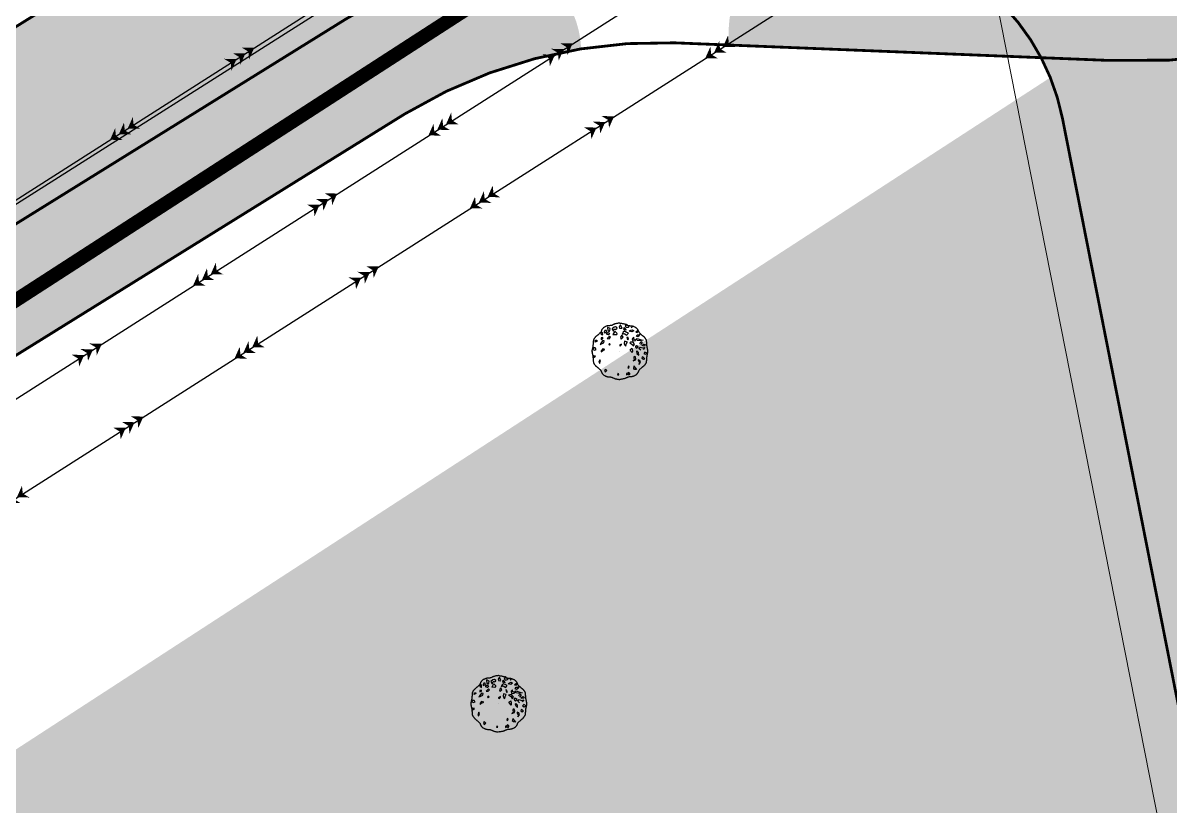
# Model space of a CAD drawing. Header units: metres. Extents: x 394605 to 1395358, y 4171135 to 6406139.
# Drawn here: x 1394222.2 to 1394263.3, y 4172492.64 to 4172520.68 of the extents above; entities that cross this region are included whole.
import ezdxf

# ---------------------------------------------------------------- set-up
doc = ezdxf.new("R2010")
doc.units = ezdxf.units.M
doc.header["$LTSCALE"] = 2
for name, color, linetype in [('C-Veg', 72, 'Continuous'), ('C-Voie', 252, 'Continuous'), ('P-Lot', 250, 'Continuous'), ('T-EDF', 20, 'Continuous'), ('T-PLU', 5, 'Continuous'), ('T-SECTION AW', 2, 'Continuous'), ('T-VEGETATION', 108, 'Continuous')]:
    doc.layers.add(name, color=color, linetype=linetype)
doc.layers.add('P-PUP', color=7, linetype='Continuous', transparency=0.5)
doc.layers.add('P-Voie', color=250, linetype='Continuous', lineweight=9)

# ---------------------------------------------------------------- blocks, each defined once
blk = doc.blocks.new('GeoEdfTT')
for points in [[(-1.125, 0), (-0.375, 0.5), (-0.375, -0.5), (-0.625, 0)], [(-0.375, 0), (0.375, 0.5), (0.375, -0.5), (0.125, 0)], [(0.375, 0), (1.125, 0.5), (1.125, -0.5), (0.875, 0)]]:
    blk.add_solid(points)
blk = doc.blocks.new('v025')
blk.add_line((0, 0), (0, 0))
at = {"color": 0, "linetype": 'Continuous'}
blk.add_line((0.666, -0.338), (0.7, -0.408), dxfattribs=at)
at = {"color": 0, "linetype": 'Continuous', "flags": 128}
for points in [[(-0.002, 1.01), (-0.019, 1.009), (-0.038, 1.006), (-0.058, 1.003), (-0.08, 1), (-0.102, 0.996), (-0.124, 0.991), (-0.144, 0.987), (-0.163, 0.982), (-0.179, 0.978), (-0.19, 0.974), (-0.204, 0.968), (-0.218, 0.962), (-0.233, 0.955), (-0.248, 0.947), (-0.263, 0.94), (-0.278, 0.934), (-0.291, 0.928), (-0.303, 0.925), (-0.316, 0.922), (-0.331, 0.92), (-0.348, 0.919), (-0.366, 0.917), (-0.385, 0.916), (-0.403, 0.915), (-0.42, 0.914), (-0.435, 0.911), (-0.448, 0.909), (-0.461, 0.905), (-0.475, 0.9), (-0.491, 0.894), (-0.507, 0.887), (-0.523, 0.88), (-0.539, 0.873), (-0.554, 0.865), (-0.567, 0.857), (-0.578, 0.85), (-0.585, 0.844), (-0.593, 0.836), (-0.601, 0.827), (-0.61, 0.818), (-0.618, 0.807), (-0.626, 0.797), (-0.633, 0.787), (-0.64, 0.778), (-0.645, 0.77), (-0.648, 0.763), (-0.652, 0.756), (-0.655, 0.747), (-0.658, 0.737), (-0.662, 0.728), (-0.665, 0.718), (-0.669, 0.71), (-0.672, 0.702), (-0.676, 0.695), (-0.685, 0.684), (-0.696, 0.671), (-0.709, 0.658), (-0.723, 0.644), (-0.738, 0.63), (-0.752, 0.617), (-0.766, 0.605), (-0.779, 0.593), (-0.79, 0.583), (-0.797, 0.577), (-0.806, 0.57), (-0.816, 0.562), (-0.827, 0.554), (-0.837, 0.545), (-0.848, 0.537), (-0.857, 0.529), (-0.866, 0.521), (-0.873, 0.514), (-0.88, 0.506), (-0.888, 0.495), (-0.897, 0.484), (-0.906, 0.472), (-0.914, 0.459), (-0.923, 0.447), (-0.93, 0.434), (-0.936, 0.423), (-0.94, 0.413), (-0.943, 0.402), (-0.946, 0.389), (-0.948, 0.375), (-0.95, 0.36), (-0.952, 0.344), (-0.953, 0.329), (-0.954, 0.315), (-0.955, 0.302), (-0.956, 0.29), (-0.957, 0.279), (-0.958, 0.267), (-0.959, 0.253), (-0.96, 0.239), (-0.961, 0.224), (-0.962, 0.21), (-0.963, 0.196), (-0.965, 0.184), (-0.966, 0.173), (-0.968, 0.164), (-0.97, 0.153), (-0.972, 0.141), (-0.975, 0.129), (-0.978, 0.116), (-0.981, 0.104), (-0.983, 0.092), (-0.985, 0.081), (-0.987, 0.072), (-0.988, 0.065), (-0.99, 0.056), (-0.993, 0.047), (-0.995, 0.037), (-0.997, 0.027), (-0.998, 0.018), (-0.998, 0.01), (-0.996, 0.004), (-0.992, 0), (-0.996, -0.004), (-0.998, -0.01), (-0.998, -0.018), (-0.997, -0.027), (-0.995, -0.037), (-0.993, -0.046), (-0.99, -0.056), (-0.988, -0.064), (-0.987, -0.071), (-0.985, -0.08), (-0.983, -0.091), (-0.981, -0.103), (-0.978, -0.115), (-0.975, -0.128), (-0.972, -0.14), (-0.97, -0.152), (-0.968, -0.163), (-0.966, -0.172), (-0.965, -0.183), (-0.963, -0.196), (-0.962, -0.209), (-0.961, -0.224), (-0.96, -0.238), (-0.959, -0.253), (-0.958, -0.266), (-0.957, -0.279), (-0.956, -0.29), (-0.955, -0.301), (-0.954, -0.314), (-0.953, -0.329), (-0.952, -0.344), (-0.95, -0.359), (-0.948, -0.375), (-0.946, -0.389), (-0.943, -0.402), (-0.94, -0.412), (-0.936, -0.423), (-0.93, -0.434), (-0.923, -0.446), (-0.914, -0.459), (-0.906, -0.471), (-0.897, -0.484), (-0.888, -0.495), (-0.88, -0.505), (-0.873, -0.514), (-0.866, -0.521), (-0.857, -0.528), (-0.848, -0.537), (-0.837, -0.545), (-0.827, -0.553), (-0.816, -0.561), (-0.806, -0.569), (-0.797, -0.577), (-0.79, -0.583), (-0.779, -0.593), (-0.766, -0.604), (-0.752, -0.617), (-0.738, -0.63), (-0.723, -0.643), (-0.709, -0.657), (-0.696, -0.671), (-0.685, -0.683), (-0.676, -0.695), (-0.672, -0.701), (-0.669, -0.709), (-0.665, -0.718), (-0.662, -0.727), (-0.658, -0.737), (-0.655, -0.746), (-0.652, -0.755), (-0.648, -0.763), (-0.645, -0.77), (-0.64, -0.778), (-0.633, -0.787), (-0.626, -0.797), (-0.618, -0.807), (-0.61, -0.817), (-0.601, -0.827), (-0.593, -0.836), (-0.585, -0.843), (-0.578, -0.85), (-0.567, -0.857), (-0.554, -0.865), (-0.539, -0.872), (-0.523, -0.88), (-0.507, -0.887), (-0.491, -0.894), (-0.475, -0.9), (-0.461, -0.904), (-0.448, -0.908), (-0.435, -0.911), (-0.42, -0.913), (-0.403, -0.915), (-0.385, -0.916), (-0.366, -0.917), (-0.348, -0.918), (-0.331, -0.92), (-0.316, -0.922), (-0.303, -0.924), (-0.291, -0.928), (-0.278, -0.933), (-0.263, -0.94), (-0.248, -0.947), (-0.233, -0.954), (-0.218, -0.961), (-0.204, -0.968), (-0.19, -0.973), (-0.179, -0.978), (-0.163, -0.982), (-0.144, -0.986), (-0.124, -0.991), (-0.102, -0.995), (-0.08, -0.999), (-0.058, -1.003), (-0.038, -1.006), (-0.019, -1.008), (-0.002, -1.01)], [(0.002, 1.01), (0.018, 1.009), (0.037, 1.006), (0.058, 1.003), (0.08, 1), (0.102, 0.996), (0.123, 0.991), (0.144, 0.987), (0.162, 0.982), (0.178, 0.978), (0.19, 0.974), (0.203, 0.968), (0.217, 0.962), (0.233, 0.955), (0.248, 0.947), (0.263, 0.94), (0.277, 0.934), (0.291, 0.928), (0.302, 0.925), (0.316, 0.922), (0.331, 0.92), (0.348, 0.919), (0.366, 0.917), (0.384, 0.916), (0.402, 0.915), (0.419, 0.914), (0.434, 0.911), (0.407, 0.877), (0.424, 0.851), (0.446, 0.867), (0.435, 0.912), (0.448, 0.909), (0.46, 0.905), (0.474, 0.9), (0.49, 0.894), (0.506, 0.887), (0.523, 0.88), (0.539, 0.873), (0.553, 0.865), (0.566, 0.857), (0.577, 0.85), (0.584, 0.844), (0.592, 0.836), (0.601, 0.827), (0.609, 0.818), (0.618, 0.807), (0.626, 0.797), (0.633, 0.787), (0.639, 0.778), (0.644, 0.77), (0.648, 0.763), (0.651, 0.756), (0.655, 0.747), (0.658, 0.737), (0.661, 0.728), (0.665, 0.718), (0.668, 0.71), (0.672, 0.702), (0.676, 0.695), (0.684, 0.684), (0.696, 0.671), (0.708, 0.658), (0.723, 0.644), (0.737, 0.63), (0.752, 0.617), (0.766, 0.605), (0.779, 0.593), (0.79, 0.583), (0.797, 0.577), (0.806, 0.57), (0.816, 0.562), (0.826, 0.554), (0.837, 0.545), (0.847, 0.537), (0.857, 0.529), (0.865, 0.521), (0.872, 0.514), (0.88, 0.506), (0.888, 0.495), (0.897, 0.484), (0.905, 0.472), (0.914, 0.459), (0.922, 0.447), (0.929, 0.434), (0.935, 0.423), (0.94, 0.413), (0.943, 0.402), (0.946, 0.389), (0.948, 0.375), (0.95, 0.36), (0.951, 0.344), (0.952, 0.329), (0.953, 0.315), (0.954, 0.302), (0.955, 0.29), (0.956, 0.279), (0.957, 0.267), (0.958, 0.253), (0.96, 0.239), (0.961, 0.224), (0.962, 0.21), (0.963, 0.196), (0.964, 0.184), (0.966, 0.173), (0.967, 0.164), (0.969, 0.153), (0.972, 0.141), (0.975, 0.129), (0.978, 0.116), (0.98, 0.104), (0.983, 0.092), (0.985, 0.081), (0.986, 0.072), (0.988, 0.065), (0.99, 0.056), (0.992, 0.047), (0.995, 0.037), (0.997, 0.027), (0.998, 0.018), (0.998, 0.01), (0.996, 0.004), (0.992, 0), (0.996, -0.004), (0.998, -0.01), (0.998, -0.018), (0.997, -0.027), (0.995, -0.037), (0.992, -0.046), (0.99, -0.056), (0.988, -0.064), (0.986, -0.071), (0.985, -0.08), (0.983, -0.091), (0.98, -0.103), (0.978, -0.115), (0.975, -0.128), (0.972, -0.14), (0.969, -0.152), (0.967, -0.163), (0.966, -0.172), (0.964, -0.183), (0.963, -0.196), (0.962, -0.209), (0.961, -0.224), (0.96, -0.238), (0.958, -0.253), (0.957, -0.266), (0.956, -0.279), (0.955, -0.29), (0.954, -0.301), (0.953, -0.314), (0.952, -0.329), (0.951, -0.344), (0.95, -0.359), (0.948, -0.375), (0.946, -0.389), (0.943, -0.402), (0.94, -0.412), (0.935, -0.423), (0.929, -0.434), (0.922, -0.446), (0.914, -0.459), (0.905, -0.471), (0.897, -0.484), (0.888, -0.495), (0.88, -0.505), (0.872, -0.514), (0.865, -0.521), (0.857, -0.528), (0.847, -0.537), (0.837, -0.545), (0.826, -0.553), (0.816, -0.561), (0.806, -0.569), (0.797, -0.577), (0.79, -0.583), (0.779, -0.593), (0.766, -0.604), (0.752, -0.617), (0.737, -0.63), (0.723, -0.643), (0.708, -0.657), (0.696, -0.671), (0.684, -0.683), (0.676, -0.695), (0.672, -0.701), (0.668, -0.709), (0.665, -0.718), (0.661, -0.727), (0.658, -0.737), (0.655, -0.746), (0.651, -0.755), (0.648, -0.763), (0.644, -0.77), (0.639, -0.778), (0.633, -0.787), (0.626, -0.797), (0.618, -0.807), (0.609, -0.817), (0.601, -0.827), (0.592, -0.836), (0.584, -0.843), (0.577, -0.85), (0.566, -0.857), (0.553, -0.865), (0.539, -0.872), (0.523, -0.88), (0.506, -0.887), (0.49, -0.894), (0.474, -0.9), (0.46, -0.904), (0.448, -0.908), (0.434, -0.911), (0.419, -0.913), (0.402, -0.915), (0.384, -0.916), (0.366, -0.917), (0.348, -0.918), (0.331, -0.92), (0.316, -0.922), (0.302, -0.924), (0.291, -0.928), (0.277, -0.933), (0.263, -0.94), (0.248, -0.947), (0.233, -0.954), (0.217, -0.961), (0.203, -0.968), (0.19, -0.973), (0.178, -0.978), (0.162, -0.982), (0.144, -0.986), (0.123, -0.991), (0.102, -0.995), (0.08, -0.999), (0.058, -1.003), (0.037, -1.006), (0.018, -1.008), (0.002, -1.01)], [(0.75, 0.035), (0.683, 0.097), (0.728, 0.149), (0.812, 0.124), (0.902, 0.14), (0.84, 0.07)], [(0.75, 0.257), (0.778, 0.264), (0.818, 0.309), (0.767, 0.336), (0.705, 0.282)], [(0.3, -0.776), (0.244, -0.8), (0.244, -0.844), (0.295, -0.814)]]:
    blk.add_lwpolyline(points, dxfattribs=at)
for points in [[(-0.442, 0.848), (-0.425, 0.74), (-0.38, 0.706), (-0.352, 0.74), (-0.347, 0.811), (-0.425, 0.855)], [(-0.155, 0.873), (-0.206, 0.863), (-0.279, 0.803), (-0.279, 0.793), (-0.229, 0.721), (-0.212, 0.758), (-0.2, 0.793), (-0.172, 0.793), (-0.15, 0.785), (-0.105, 0.811), (-0.099, 0.838)], [(0.047, 0.824), (0.081, 0.832), (0.036, 0.929), (0.03, 0.948), (-0.02, 0.877), (-0.009, 0.832)], [(0.171, 0.751), (0.16, 0.777), (0.148, 0.777), (0.16, 0.848), (0.21, 0.777), (0.227, 0.768)], [(0.311, 0.867), (0.34, 0.896), (0.283, 0.912), (0.244, 0.974), (0.193, 0.896), (0.244, 0.851)], [(-0.622, 0.664), (-0.679, 0.699), (-0.679, 0.63), (-0.622, 0.585), (-0.611, 0.612)], [(-0.673, 0.478), (-0.673, 0.425), (-0.611, 0.451), (-0.611, 0.488)], [(-0.51, 0.675), (-0.476, 0.697), (-0.482, 0.742), (-0.532, 0.742), (-0.555, 0.697), (-0.56, 0.661)], [(-0.414, 0.597), (-0.392, 0.597), (-0.358, 0.634), (-0.425, 0.661), (-0.487, 0.624)], [(-0.369, 0.524), (-0.392, 0.512), (-0.448, 0.458), (-0.38, 0.451), (-0.33, 0.503)], [(-0.195, 0.606), (-0.155, 0.596), (-0.105, 0.606), (-0.099, 0.64), (-0.116, 0.658), (-0.172, 0.711), (-0.195, 0.693), (-0.234, 0.623), (-0.245, 0.596)], [(0.115, 0.502), (0.075, 0.572), (0.03, 0.502), (0.047, 0.44)], [(0.306, 0.651), (0.233, 0.687), (0.165, 0.721), (0.12, 0.679), (0.086, 0.616), (0.16, 0.642), (0.255, 0.579), (0.266, 0.607)], [(0.295, 0.488), (0.255, 0.496), (0.261, 0.451), (0.289, 0.406), (0.306, 0.443)], [(0.39, 0.755), (0.446, 0.772), (0.497, 0.738), (0.435, 0.693), (0.34, 0.72)], [(0.565, 0.381), (0.559, 0.416), (0.508, 0.433), (0.497, 0.505), (0.446, 0.451), (0.463, 0.372)], [(0.57, 0.682), (0.632, 0.672), (0.638, 0.727)], [(0.688, 0.593), (0.733, 0.63), (0.694, 0.548), (0.643, 0.515), (0.593, 0.54), (0.621, 0.593)], [(0.593, 0.451), (0.626, 0.46), (0.761, 0.416), (0.835, 0.398), (0.733, 0.372), (0.626, 0.391)], [(-0.898, 0.043), (-0.847, 0.07), (-0.881, 0.124), (-0.937, 0.124), (-0.965, 0.07)], [(-0.819, 0.396), (-0.814, 0.367), (-0.881, 0.329), (-0.87, 0.396)], [(-0.572, 0.308), (-0.555, 0.371), (-0.617, 0.38), (-0.673, 0.299), (-0.707, 0.247), (-0.662, 0.264)], [(-0.662, 0.02), (-0.667, -0.025), (-0.611, 0.027), (-0.538, 0.063), (-0.611, 0.086)], [(-0.347, 0.249), (-0.375, 0.278), (-0.397, 0.24), (-0.375, 0.218)], [(0.03, 0.194), (0.064, 0.239), (0.064, 0.26), (-0.015, 0.212)], [(0.216, 0.187), (0.244, 0.284), (0.272, 0.329), (0.171, 0.363), (0.154, 0.284), (0.182, 0.214)], [(0.475, 0.215), (0.48, 0.18), (0.525, 0.24), (0.475, 0.322), (0.396, 0.322), (0.356, 0.304), (0.435, 0.259)], [(0.441, -0.044), (0.401, 0.01), (0.368, 0.053), (0.43, 0.112), (0.452, 0.018)], [(0.581, 0.124), (0.604, 0.107), (0.66, 0.156), (0.604, 0.194), (0.559, 0.185), (0.559, 0.159)], [(0.615, 0.011), (0.593, -0.013), (0.61, -0.078), (0.677, -0.134), (0.671, -0.047)], [(0.908, 0.239), (0.885, 0.185), (0.79, 0.205), (0.863, 0.257)], [(-0.949, -0.231), (-0.87, -0.169), (-0.926, -0.159)], [(-0.69, -0.364), (-0.712, -0.301), (-0.752, -0.391), (-0.718, -0.443), (-0.724, -0.416)], [(0.576, -0.266), (0.559, -0.196), (0.52, -0.187), (0.508, -0.222), (0.514, -0.301), (0.475, -0.346), (0.565, -0.311)], [(0.66, -0.301), (0.666, -0.338), (0.7, -0.408), (0.683, -0.47), (0.745, -0.398), (0.716, -0.328)], [(0.84, -0.214), (0.801, -0.204), (0.795, -0.249), (0.846, -0.284), (0.891, -0.266)], [(0.902, -0.027), (0.857, -0.075), (0.908, -0.106), (0.986, -0.068)], [(-0.459, -0.692), (-0.504, -0.648), (-0.549, -0.674), (-0.521, -0.737), (-0.499, -0.727)], [(-0.043, -0.809), (-0.065, -0.793), (-0.077, -0.837), (-0.037, -0.837)], [(0.323, -0.601), (0.34, -0.55), (0.306, -0.532), (0.289, -0.582)], [(0.362, -0.789), (0.3, -0.754), (0.295, -0.824), (0.34, -0.843), (0.362, -0.816)], [(0.548, -0.595), (0.598, -0.655), (0.525, -0.648), (0.497, -0.622), (0.52, -0.526)]]:
    blk.add_lwpolyline(points, close=True, dxfattribs=at)

msp = doc.modelspace()

# ---------------------------------------------------------------- hatches: boundary and pattern name
at = {"layer": 'C-Veg', "true_color": 0x76a14f}
h = msp.add_hatch(color=75, dxfattribs=at)
h.dxf.hatch_style = 1
edge = h.paths.add_edge_path()
edge.add_arc((1394278.969, 4172457.458), 63.551, 100.30621, 102.23587, ccw=False)
edge.add_line((1394267.599, 4172519.984), (1394272.94, 4172492.794))
edge.add_line((1394272.94, 4172492.794), (1394298.433, 4172508.454))
edge.add_line((1394298.433, 4172508.454), (1394285.424, 4172529.525))
edge.add_line((1394285.424, 4172529.525), (1394285.424, 4172529.525))
edge.add_line((1394285.424, 4172529.525), (1394327.44, 4172555.429))
edge.add_arc((1394338.986, 4172536.702), 22, 91.2256, 121.6549, ccw=False)
edge.add_line((1394338.515, 4172558.697), (1394364.236, 4172559.242))
edge.add_arc((1394363.411, 4172591.773), 32.541, 271.453, 277.0717)
edge.add_arc((1394363.6, 4172589.236), 30, 277.3099, 283.8136)
edge.add_arc((1394366.092, 4172558.372), 4.981, 20.3358, 90.242)
edge.add_arc((1394363.6, 4172589.236), 26, 271.2148, 275.454, ccw=False)
edge.add_line((1394364.151, 4172563.242), (1394338.435, 4172562.696))
edge.add_arc((1394338.986, 4172536.702), 26, 91.2148, 121.6549)
edge.add_line((1394325.341, 4172558.834), (1394272.563, 4172526.295))
edge.add_line((1394272.563, 4172526.295), (1394269.044, 4172524.205))
edge.add_arc((1394274.735, 4172516.184), 9.835, 125.3551, 159.8874)
edge = h.paths.add_edge_path()
edge.add_arc((1394251.58, 4172515.681), 8.04, 28.0542, 85.8761, ccw=False)
edge.add_line((1394258.676, 4172519.462), (1394247.496, 4172519.913))
edge.add_arc((1394251.946, 4172520.265), 4.464, 126.6465, 184.5253, ccw=False)
edge.add_line((1394249.281, 4172523.847), (1394252.159, 4172523.7))
h = msp.add_hatch(color=75, dxfattribs=at)
h.dxf.hatch_style = 1
edge = h.paths.add_edge_path()
edge.add_line((1394233.782, 4172520.826), (1394137.432, 4172461.036))
edge.add_arc((1394148.504, 4172443.193), 21, 121.8216, 162.135)
edge.add_line((1394128.517, 4172449.635), (1394120.122, 4172423.591))
edge.add_arc((1394127.737, 4172421.137), 8, 162.135, 223.9524)
edge.add_line((1394121.977, 4172415.584), (1394123.498, 4172420.407))
edge.add_arc((1394129.487, 4172420.047), 6, 162.135, 176.5603, ccw=False)
edge.add_line((1394123.776, 4172421.888), (1394132.324, 4172448.408))
edge.add_arc((1394148.258, 4172443.385), 16.707, 121.4524, 162.5041, ccw=False)
edge.add_line((1394139.541, 4172457.637), (1394235.994, 4172517.489))
edge.add_arc((1394244.948, 4172502.724), 17.269, 99.1486, 121.2357, ccw=False)
edge.add_arc((1394238.61, 4172519.597), 3.597, 2.8034, 83.5462)
edge.add_arc((1394245.557, 4172501.561), 22.579, 106.8444, 121.4347)
at = {"layer": 'C-Voie', "transparency": 33554610}
h = msp.add_hatch(color=256, dxfattribs=at)
h.dxf.hatch_style = 1
edge = h.paths.add_edge_path()
edge.add_line((1394107.579, 4172404.232), (1394107.816, 4172404.968))
edge.add_arc((1394100.202, 4172407.422), 8, 342.135, 432.135)
edge.add_line((1394102.656, 4172415.037), (1394104.343, 4172420.271))
edge.add_arc((1394106.798, 4172427.886), 8, 252.135, 342.135)
edge.add_line((1394114.412, 4172425.431), (1394122.806, 4172451.475))
edge.add_arc((1394148.504, 4172443.193), 27, 121.8216, 162.135, ccw=False)
edge.add_line((1394134.268, 4172466.134), (1394230.618, 4172525.924))
edge.add_arc((1394244.855, 4172502.982), 27, 87.6814, 121.8216, ccw=False)
edge.add_line((1394245.947, 4172529.96), (1394261.5, 4172529.331))
edge.add_arc((1394262.067, 4172543.319), 14, 267.6814, 301.6549)
edge.add_line((1394269.414, 4172531.402), (1394321.568, 4172563.522))
edge.add_line((1394321.568, 4172563.522), (1394322.655, 4172564.227))
edge.add_arc((1394338.399, 4172538.69), 30, 91.2148, 121.6549, ccw=False)
edge.add_line((1394337.763, 4172568.683), (1394364.024, 4172569.24))
edge.add_arc((1394363.6, 4172589.236), 20, 271.2148, 303.8184)
edge.add_line((1394374.731, 4172572.62), (1394393.281, 4172585.046))
edge.add_arc((1394414.962, 4172555.994), 36.251, 73.9589, 126.7339, ccw=False)
edge.add_line((1394424.979, 4172590.833), (1394446.286, 4172584.672))
edge.add_arc((1394449.342, 4172595.239), 11, 253.8711, 302.6712)
edge.add_line((1394455.28, 4172585.979), (1394546.346, 4172644.378))
edge.add_arc((1394540.408, 4172653.638), 11, 302.6712, 348.602)
edge.add_line((1394551.191, 4172651.464), (1394557.94, 4172640.992))
edge.add_arc((1394555.73, 4172630.217), 11, 78.4104, 122.6783)
edge.add_line((1394549.791, 4172639.476), (1394458.519, 4172580.929))
edge.add_line((1394458.519, 4172580.929), (1394458.651, 4172581.146))
edge.add_arc((1394449.302, 4172594.658), 16.431, 253.4419, 304.6809, ccw=False)
edge.add_line((1394444.619, 4172578.908), (1394421.561, 4172585.519))
edge.add_arc((1394414.972, 4172555.912), 30.331, 77.4534, 127.2333)
edge.add_line((1394396.62, 4172580.061), (1394378.07, 4172567.635))
edge.add_arc((1394363.6, 4172589.236), 26, 271.2148, 303.8184, ccw=False)
edge.add_line((1394364.151, 4172563.242), (1394338.435, 4172562.696))
edge.add_arc((1394338.986, 4172536.702), 26, 91.2148, 121.6549)
edge.add_line((1394325.341, 4172558.834), (1394272.563, 4172526.295))
edge.add_arc((1394262.067, 4172543.319), 20, 267.6814, 301.6549, ccw=False)
edge.add_line((1394261.258, 4172523.336), (1394245.704, 4172523.965))
edge.add_arc((1394244.855, 4172502.982), 21, 87.6814, 121.8216)
edge.add_line((1394233.782, 4172520.826), (1394137.432, 4172461.036))
edge.add_arc((1394148.504, 4172443.193), 21, 121.8216, 162.135)
edge.add_line((1394128.517, 4172449.635), (1394120.122, 4172423.591))
edge.add_arc((1394127.737, 4172421.137), 8, 162.135, 252.135)
edge.add_line((1394125.283, 4172413.522), (1394123.595, 4172408.287))
edge.add_arc((1394121.141, 4172400.673), 8, 72.135, 162.135)
edge.add_line((1394113.527, 4172403.127), (1394107.579, 4172404.232))
at = {"layer": 'P-PUP'}
h = msp.add_hatch(color=253, dxfattribs=at)
h.dxf.hatch_style = 1
edge = h.paths.add_edge_path()
edge.add_line((1394282.568, 4172428.543), (1394277.172, 4172427.477))
edge.add_line((1394277.172, 4172427.477), (1394259.443, 4172517.27))
edge.add_arc((1394251.545, 4172515.663), 8.059, 11.4992, 87.3518)
edge.add_line((1394251.918, 4172523.714), (1394261.258, 4172523.336))
edge.add_arc((1394262.067, 4172543.319), 20, 267.6814, 301.6549)
edge.add_line((1394272.563, 4172526.295), (1394269.02, 4172524.18))
edge.add_arc((1394272.923, 4172517.467), 7.765, 120.1723, 192.3898)
edge.add_line((1394265.339, 4172515.801), (1394282.568, 4172428.543))
at = {"layer": 'T-VEGETATION'}
h = msp.add_hatch(dxfattribs=at)
h.set_pattern_fill('AR-CONC', color=84, scale=0.025)
h.set_pattern_definition([(50, (0, 0), (4.554616725, -0.3984771385), [0.47625, -5.23875]), (355, (0, 0), (-0.8810706494, 4.776416072), [0.381, -4.191]), (100.451, (0.3796, -0.033), (3.6735625416, 4.3779171955), [0.40475, -4.45225]), (46.1842, (0, 1.27), (6.776976022, -1.051058198), [0.714375, -7.858125]), (96.6356, (0.565, 1.1824), (5.935105862, 6.185638897), [0.607125, -6.678375]), (351.184, (0, 1.27), (5.935115145, 6.185627947), [0.5715, -6.2865]), (21, (0.635, 0.9525), (3.790371996, -2.556637963), [0.47625, -5.23875]), (326, (0.635, 0.9525), (1.5450507087, 4.604699153), [0.381, -4.191]), (71.4514, (0.951, 0.7394), (5.3354122693, 2.048071443), [0.40475, -4.45225]), (37.5, (0, 0), (0.07721508126, 2.1138759718), [0, -4.1402, 0, -4.2545, 0, -4.206875]), (7.5, (0, 0), (1.6704915628, 2.5045143705), [0, -2.4257, 0, -4.04495, 0, -1.603375]), (327.5, (-1.416, 0), (3.3897648792, -0.1432185998), [0, -1.5875, 0, -4.953, 0, -6.57225]), (317.5, (-2.051, 0), (3.7032295347, 0.6356622758), [0, -2.06375, 0, -3.2893, 0, -4.66725])])
h.paths.add_polyline_path([(1393927.84, 4172307.918), (1393958.527, 4172323.627), (1394358.196, 4172583.126), (1394368.739, 4172566.92), (1394404.239, 4172594.106), (1394421.217, 4172593.554), (1394446.938, 4172609.027), (1394462.155, 4172571.89), (1394427.756, 4172533.31), (1394398.16, 4172507.898), (1394347.588, 4172478.822), (1394332.784, 4172523.595), (1394296.479, 4172507.081), (1394285.958, 4172483.929), (1394295.024, 4172433.323), (1394419.634, 4172480.669), (1394450.579, 4172447.3), (1394434.639, 4172428.681), (1394439.126, 4172400.637), (1394299.836, 4172369.098), (1393930.719, 4172300.034)])

# ---------------------------------------------------------------- linework, layer by layer
at = {"layer": 'P-Lot', "color": 1, "const_width": 0.1, "flags": 128}
msp.add_lwpolyline([(1394267.575, 4172519.96, -0.068122), (1394261.096, 4172519.339), (1394245.542, 4172519.969, 0.145455), (1394235.891, 4172517.427), (1394139.541, 4172457.637, 0.177737), (1394132.324, 4172448.408), (1394123.776, 4172421.888, 0.414214), (1394127.646, 4172414.336), (1394156.535, 4172405.091), (1394228.098, 4172418.278), (1394266.568, 4172425.383), (1394285.511, 4172429.124)], format="xyb", close=True, dxfattribs=at)
at = {"layer": 'P-Voie', "ltscale": 0.5, "transparency": 33554687, "const_width": 0.1, "flags": 128}
for points in [[(1394545.121, 4172666.546), (1394549.621, 4172659.648, -0.416519), (1394546.346, 4172644.378), (1394455.28, 4172585.979, -0.216208), (1394446.286, 4172584.672), (1394424.979, 4172590.833, 0.221453), (1394394.942, 4172586.159), (1394374.731, 4172572.62, -0.143228), (1394364.024, 4172569.24), (1394337.763, 4172568.683, 0.133607), (1394322.655, 4172564.227), (1394302.336, 4172551.7), (1394282.48, 4172539.458), (1394269.414, 4172531.402, -0.149333), (1394261.5, 4172529.331), (1394245.947, 4172529.96, 0.150077), (1394230.618, 4172525.924), (1394134.268, 4172466.134, 0.177737)], [(1394411.877, 4172586.09, 0.122268), (1394398.282, 4172581.175), (1394378.07, 4172567.635, -0.143228), (1394364.151, 4172563.242), (1394337.891, 4172562.685, 0.133607), (1394325.804, 4172559.119), (1394305.485, 4172546.592), (1394285.629, 4172534.351), (1394272.563, 4172526.295, -0.149333), (1394261.258, 4172523.336), (1394245.704, 4172523.965, 0.150077), (1394233.782, 4172520.826), (1394211.688, 4172507.116)]]:
    msp.add_lwpolyline(points, format="xyb", dxfattribs=at)
at = {"layer": 'P-Voie', "const_width": 0.1, "flags": 128}
for points in [[(1394137.432, 4172461.036), (1394233.782, 4172520.826, -0.150077), (1394245.704, 4172523.965), (1394261.258, 4172523.336, 0.149333), (1394272.563, 4172526.295), (1394285.629, 4172534.351), (1394305.485, 4172546.592), (1394325.804, 4172559.119, -0.133607), (1394337.891, 4172562.685), (1394364.151, 4172563.242, 0.143228), (1394378.07, 4172567.635), (1394398.282, 4172581.175, -0.114621), (1394410.978, 4172585.982, -0.541783), (1394419.73, 4172575.832), (1394410.667, 4172544.493, 0.227749), (1394413.034, 4172530.4), (1394436.545, 4172497.061)], [(1394125.283, 4172413.522, -0.414214), (1394120.122, 4172423.591), (1394128.517, 4172449.635, -0.177737), (1394137.432, 4172461.036), (1394233.782, 4172520.826, -0.150077), (1394245.704, 4172523.965), (1394251.918, 4172523.714, -0.346827), (1394259.443, 4172517.27), (1394279.553, 4172415.423)]]:
    msp.add_lwpolyline(points, format="xyb", dxfattribs=at)
at = {"layer": 'P-Voie', "flags": 128}
msp.add_lwpolyline([(1394276.059, 4172425.373), (1394257.068, 4172521.555)], dxfattribs=at)
at = {"layer": 'T-EDF', "flags": 128}
for points in [[(1393898.563, 4172309.329), (1393907.251, 4172314.281), (1393911.341, 4172316.302), (1394257.773, 4172537.187), (1394554.551, 4172719.617)], [(1393901.535, 4172304.116), (1393910.068, 4172308.981), (1393914.291, 4172311.067), (1394260.958, 4172532.101), (1394557.693, 4172714.505)], [(1393903.02, 4172301.51), (1393911.477, 4172306.33), (1393915.766, 4172308.45), (1394262.55, 4172529.558), (1394559.264, 4172711.949)]]:
    msp.add_lwpolyline(points, dxfattribs=at)
at = {"layer": 'T-PLU', "const_width": 0.5, "flags": 128}
msp.add_lwpolyline([(1394203.342, 4172499.228), (1394205.107, 4172499.872), (1394263.95, 4172537.88), (1394356.38, 4172596.63), (1394378.65, 4172610.2), (1394384.711, 4172613.944), (1394401.958, 4172588.396), (1394416.328, 4172567.056)], dxfattribs=at)
at = {"layer": 'T-SECTION AW', "color": 45, "flags": 128}
msp.add_lwpolyline([(1394262.66, 4172539.92), (1394259.03, 4172537.69), (1393995.101, 4172370.364), (1393552.48, 4172087.77), (1392865.73, 4171648.81), (1392819.67, 4171619.5)], dxfattribs=at)

# ---------------------------------------------------------------- block references
at = {"layer": 'T-EDF', "xscale": 0.5, "yscale": 0.5, "zscale": 0.5}
for p, rotation in [((1394241.421, 4172519.645), 212.521533163731), ((1394247.124, 4172519.723), 32.52153316377196), ((1394230.015, 4172519.488), 212.5215331637212), ((1394242.908, 4172517.035), 212.5215331637719), ((1394225.799, 4172516.8), 32.52153316372122), ((1394237.205, 4172516.957), 32.52153316373101), ((1394232.989, 4172514.269), 212.521533163731), ((1394238.692, 4172514.347), 32.52153316377196), ((1394228.773, 4172511.581), 32.52153316373101), ((1394234.476, 4172511.659), 212.5215331637719), ((1394224.557, 4172508.892), 212.521533163731), ((1394230.26, 4172508.971), 32.52153316377196), ((1394226.044, 4172506.283), 212.5215331637719), ((1394221.828, 4172503.595), 32.52153316377196)]:
    msp.add_blockref('GeoEdfTT', p, dxfattribs=dict(at, rotation=rotation))
at = {"layer": 'T-VEGETATION'}
for p in [(1394243.586, 4172508.923), (1394239.248, 4172496.3)]:
    msp.add_blockref('v025', p, dxfattribs=at)

doc.saveas('drawing.dxf')
